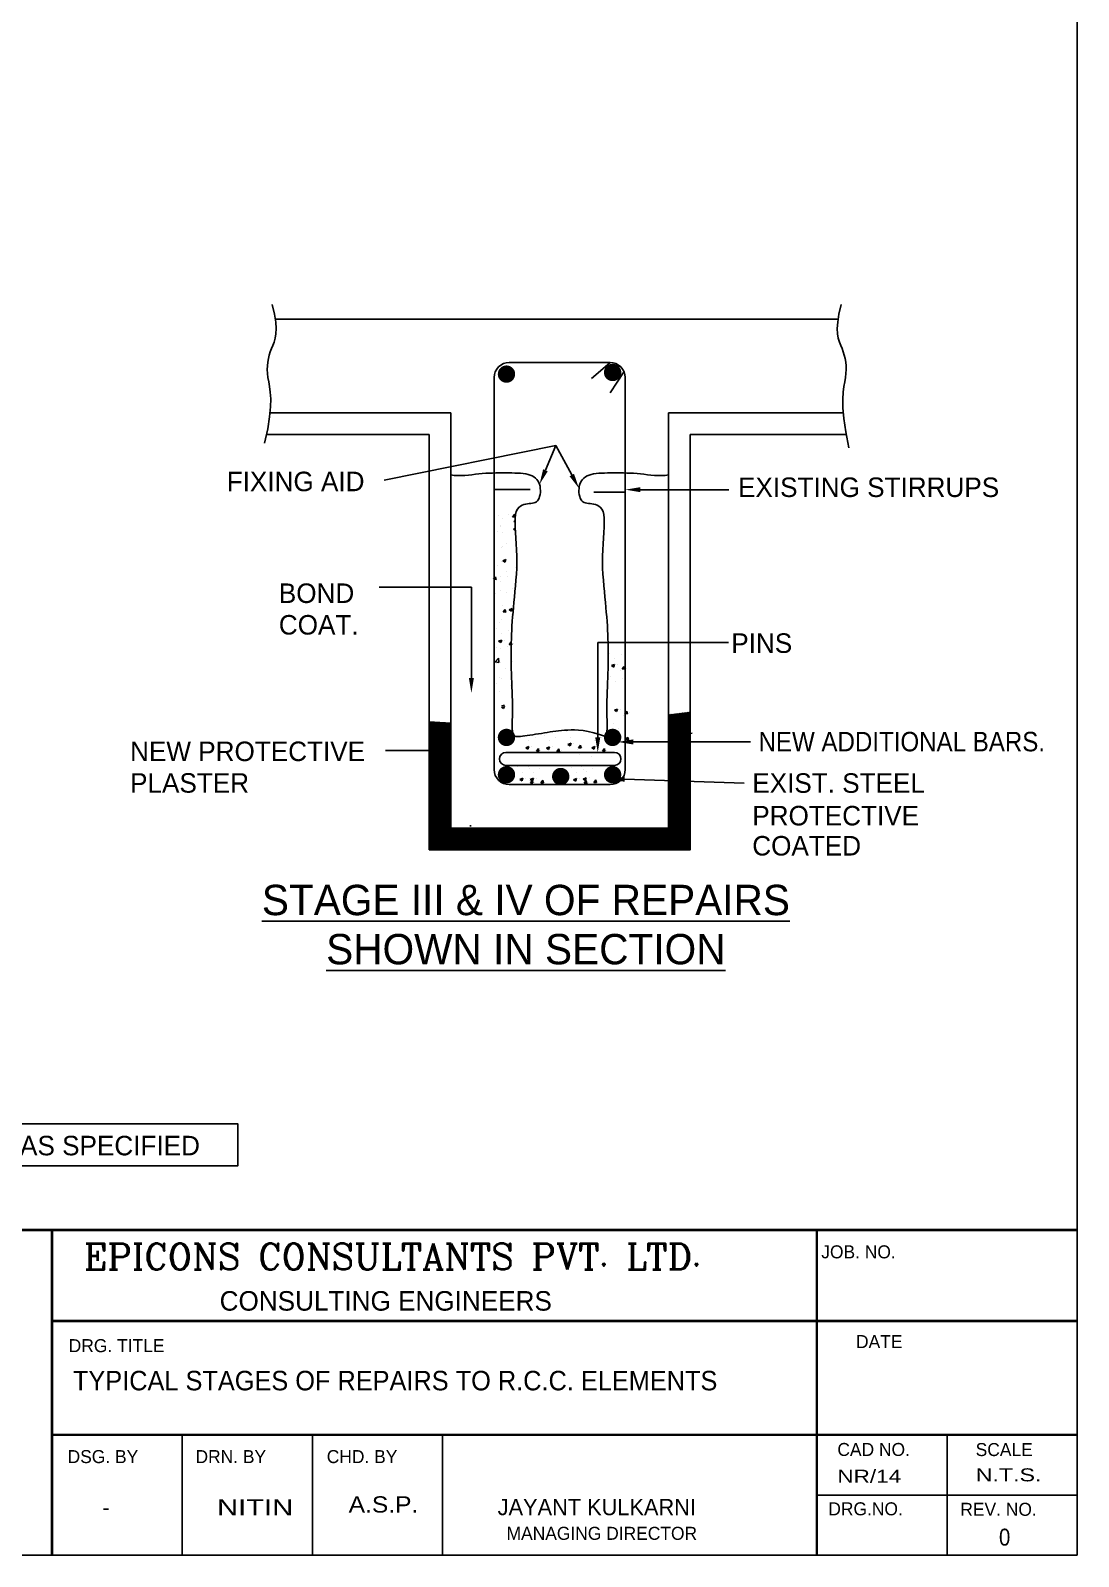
# Model space of a CAD drawing. Header units: millimetres. Extents: x -8855 to 105318, y -17958 to 67465.
# Drawn here: x 23653 to 33314, y 3894 to 17968 of the extents above; entities that cross this region are included whole.
import ezdxf
from ezdxf.lldxf.tags import DXFTag

# ---------------------------------------------------------------- set-up
doc = ezdxf.new("R2010")
doc.units = ezdxf.units.MM
doc.header["$LTSCALE"] = 25
for name, color, linetype in [('9', 3, 'Continuous'), ('DIM', 5, 'Continuous'), ('REN', 3, 'Continuous'), ('TEXT', 2, 'Continuous')]:
    doc.layers.add(name, color=color, linetype=linetype)
doc.styles.add('ROMANC', font='romanc', dxfattribs={"height": 5})
doc.styles.add('ROMANS', font='stylu.ttf')
tags = doc.linetypes.add('HIDDEN2', pattern=[4.7625, 3.175, -1.5875]).pattern_tags.tags
tags[6:7] = [DXFTag(74, 4), DXFTag(75, 0), DXFTag(340, '0'), DXFTag(46, 1.0), DXFTag(50, 0.0), DXFTag(44, 0.0), DXFTag(45, 0.0)]
tags[4:5] = [DXFTag(74, 4), DXFTag(75, 0), DXFTag(340, '0'), DXFTag(46, 1.0), DXFTag(50, 0.0), DXFTag(44, 0.0), DXFTag(45, 0.0)]

msp = doc.modelspace()

# ---------------------------------------------------------------- hatches: boundary and pattern name
h = msp.add_hatch()
h.set_pattern_fill('ANSI31', color=256, scale=40, style=0)
h.set_pattern_definition([(45, (0, 0), (-3.5355339, 3.5355339), [])])
h.paths.add_polyline_path([(29735.70167, 10413.21995), (29735.70167, 11683.43912), (29535.70167, 11658.47208), (29535.70167, 10613.21995), (27527.32429, 10613.21995), (27527.32429, 11578.74147), (27327.32429, 11592.05723), (27327.32429, 10413.21995)])
at = {"layer": 'DIM'}
h = msp.add_hatch(dxfattribs=at)
h.set_pattern_fill('AR-CONC', color=256, scale=40, style=0)
h.set_pattern_definition([(50, (2709114, 261291.6), (7287.387, -637.563), [762, -8382]), (355, (2709114, 261291.6), (-1409.713, 7642.266), [609.6, -6705.6]), (100.451, (2709721, 261238.5), (5877.7, 7004.668), [647.6, -7123.6]), (46.1842, (2709114, 263324), (10843.162, -1681.693), [1143, -12573]), (96.6356, (2710018, 263183), (9496.17, 9897.022), [971.4, -10685.4]), (351.184, (2709114, 263324), (9496.184, 9897.005), [914.4, -10058.4]), (21, (2710130, 262815.6), (6064.595, -4090.621), [762, -8382]), (326, (2710130, 262815.6), (2472.081, 7367.519), [609.6, -6705.6]), (71.4514, (2710635.4, 262475), (8536.66, 3276.914), [647.6, -7123.6]), (37.5, (2709114, 261291.6), (123.5441, 3382.2016), [0, -6624.32, 0, -6807.2, 0, -6731]), (7.5, (2709114, 261291.6), (2672.7865, 4007.223), [0, -3881.12, 0, -6471.92, 0, -2565.4]), (327.5, (2706848.3, 261291.6), (5423.6238, -229.1498), [0, -2540, 0, -7924.8, 0, -10515.6]), (317.5, (2705832.3, 261291.6), (5925.167, 1017.06), [0, -3302, 0, -5262.88, 0, -7467.6])])
h.paths.add_polyline_path([(29535.70167, 13870.58972), (29502.90685, 13865.59487), (29470.15269, 13863.36169), (29437.47242, 13863.37876), (29404.89924, 13865.13465), (29372.46635, 13868.11794), (29340.20695, 13871.81723), (29308.15427, 13875.72107), (29276.34149, 13879.31807), (29244.7963, 13882.19908), (29213.52423, 13884.36409), (29182.52528, 13885.9154), (29151.79944, 13886.95529), (29135.70167, 13887.28872), (29135.70167, 12324.40901), (29535.70167, 12324.40901)], flags=17)
h.paths.add_polyline_path([(29135.70005, 13887.28875), (29121.34672, 13887.58605), (29091.16712, 13887.90995), (29061.26063, 13888.02928), (29031.62726, 13888.04632), (29002.30115, 13888.01791), (28973.45299, 13887.81903), (28945.28763, 13887.27919), (28918.0099, 13886.22794), (28891.82465, 13884.49478), (28866.93671, 13881.90926), (28843.55092, 13878.3009), (28821.87212, 13873.49922), (28802.07102, 13867.35648), (28784.18175, 13859.81585), (28768.20431, 13850.84324), (28754.1387, 13840.40456), (28741.98492, 13828.4657), (28731.74297, 13814.99259), (28723.41285, 13799.95111), (28716.99456, 13783.30718), (28712.47671, 13765.12899), (28709.80241, 13745.89387), (28708.90338, 13726.18141), (28709.71135, 13706.57124), (28712.15803, 13687.64297), (28716.17514, 13669.9762), (28721.69441, 13654.15055), (28728.64756, 13640.74563), (28736.96631, 13630.17057), (28746.58238, 13622.15262), (28757.42748, 13616.24854), (28769.43334, 13612.01511), (28782.53167, 13609.00908), (28796.6542, 13606.78724), (28811.73264, 13604.90633), (28827.6987, 13602.92315), (28844.40446, 13600.3433), (28861.38333, 13596.46785), (28878.08908, 13590.54671), (28893.97546, 13581.8298), (28908.49625, 13569.56703), (28921.10521, 13553.00832), (28931.25611, 13531.40359), (28938.4027, 13504.00275), (28942.20339, 13470.3193), (28943.13519, 13430.92105), (28941.8797, 13386.6394), (28939.11857, 13338.30576), (28935.53343, 13286.75152), (28931.80591, 13232.80808), (28928.61764, 13177.30684), (28926.65026, 13121.07919), (28926.42258, 13064.85915), (28927.8022, 13008.99115), (28930.49391, 12953.72223), (28934.20249, 12899.29945), (28938.63274, 12845.96984), (28943.48942, 12793.98046), (28948.47734, 12743.57834), (28953.30128, 12695.01054), (28957.71748, 12648.43956), (28961.68802, 12603.68977), (28965.22646, 12560.501), (28968.34633, 12518.61309), (28971.06118, 12477.76585), (28973.38456, 12437.69912), (28975.33, 12398.15274), (28976.91106, 12358.86653), (28977.98894, 12324.40901), (29132.35007, 12324.40901)])
h.paths.add_polyline_path([(29535.70167, 12324.40901), (29135.70167, 12324.40901), (29135.70167, 11153.21995, -0.4142135624), (28995.70167, 11013.21995), (28067.32429, 11013.21995, -0.4142135624), (27927.32429, 11153.21995), (27927.32429, 13887.28872), (27911.22652, 13886.95529), (27880.50068, 13885.9154), (27849.50173, 13884.36409), (27818.22966, 13882.19908), (27786.68446, 13879.31807), (27754.87169, 13875.72107), (27722.819, 13871.81723), (27690.55961, 13868.11794), (27658.12672, 13865.13465), (27625.55353, 13863.37876), (27592.87326, 13863.36169), (27560.11911, 13865.59487), (27527.32429, 13870.58972), (27527.32429, 10613.21995), (29535.70167, 10613.21995)])

# ---------------------------------------------------------------- linework, layer by layer
for p, q in [((33302.44289, 3906.40728), (33302.44289, 32141.71581)), ((25906.38403, 15307.32285), (31102.59561, 15307.32285)), ((25861.28575, 14443.72294), (27527.32429, 14443.72294)), ((27527.32429, 14443.72294), (27527.32429, 10613.21995)), ((29535.70167, 10613.21995), (29535.70167, 14443.72294)), ((29535.70167, 14443.72294), (31146.39576, 14443.72294)), ((25828.55165, 14243.72294), (27327.32429, 14243.72294)), ((27327.32429, 14243.72294), (27327.32429, 10413.21995)), ((29735.70167, 10413.21995), (29735.70167, 14243.72294)), ((29735.70167, 14243.72294), (31173.68482, 14243.72294)), ((27927.32429, 13888.04632), (27927.32429, 11153.21995)), ((27927.32429, 13734.10515), (28258.35759, 13734.10515)), ((28845.6306, 13711.10512), (29135.70167, 13711.10512)), ((28122.98836, 13523.34653), (28122.98836, 13523.34653)), ((27963.80722, 13495.77494), (27963.80722, 13495.77494)), ((27985.55995, 13395.47781), (27985.55995, 13395.47781)), ((27988.36122, 13399.95001), (27988.36122, 13399.95001)), ((28007.44852, 13469.83003), (28007.44852, 13469.83003)), ((28063.94315, 13508.95809), (28063.94315, 13508.95809)), ((28098.05771, 13484.37916), (28121.96639, 13482.28743)), ((28098.05772, 13484.37918), (28117.34135, 13507.36051)), ((28105.84946, 13368.4007), (28124.4173, 13375.52823)), ((28110.20811, 13371.13781), (28110.20811, 13371.13781)), ((28110.25303, 13439.59687), (28124.4173, 13454.35908)), ((28110.25303, 13439.59686), (28124.4173, 13437.40011)), ((28121.95077, 13482.34061), (28117.32575, 13507.41369)), ((28117.55105, 13444.65802), (28117.55105, 13444.65802)), ((27958.71533, 13351.1934), (27958.71533, 13351.1934)), ((28002.58457, 13336.67249), (28002.58457, 13336.67249)), ((28037.97038, 13241.33448), (28037.97038, 13241.33448)), ((28105.84943, 13368.4007), (28124.4173, 13355.87652)), ((27997.72063, 13203.51495), (27997.72063, 13203.51495)), ((28004.98029, 13213.37312), (28004.98029, 13213.37312)), ((28008.52332, 13078.34068), (28036.53074, 13089.09172)), ((28028.40425, 13064.97305), (28036.51478, 13089.14471)), ((27960.07649, 13036.93634), (27960.07649, 13036.93634)), ((27992.85669, 13070.35741), (27992.85669, 13070.35741)), ((28008.5233, 13078.34068), (28028.4202, 13064.92005)), ((28044.41563, 12983.20638), (28044.41563, 12983.20638)), ((28121.80888, 13016.83001), (28121.80888, 13016.83001)), ((27922.15471, 12907.72631), (27946.06338, 12905.63457)), ((27922.15472, 12907.72633), (27941.43835, 12930.70766)), ((27946.04732, 12905.6879), (27941.4223, 12930.76097)), ((27984.38047, 12888.96129), (27984.38047, 12888.96129)), ((27987.99275, 12937.19987), (27987.99275, 12937.19987)), ((28047.14481, 12931.10183), (28047.14481, 12931.10183)), ((28094.02479, 12824.59085), (28094.02479, 12824.59085)), ((27941.917, 12773.33714), (27941.917, 12773.33714)), ((27983.12881, 12804.04232), (27983.12881, 12804.04232)), ((28003.72962, 12669.61845), (28003.72962, 12669.61845)), ((28042.05293, 12786.52029), (28042.05293, 12786.52029)), ((27998.86567, 12536.46091), (27998.86567, 12536.46091)), ((28010.32555, 12606.10141), (28034.23422, 12604.00968)), ((28010.32556, 12606.10143), (28029.60919, 12629.08276)), ((28034.21864, 12604.06309), (28029.59361, 12629.13616)), ((28066.25852, 12626.06965), (28086.15542, 12612.64902)), ((28066.25855, 12626.06965), (28094.26596, 12636.82069)), ((28086.13983, 12612.70213), (28094.25036, 12636.87379)), ((28088.8858, 12579.92593), (28088.8858, 12579.92593)), ((28103.19399, 12550.30137), (28103.19399, 12550.30137)), ((27951.45739, 12452.05721), (27951.45739, 12452.05721)), ((27974.00416, 12505.59335), (27974.00416, 12505.59335)), ((27994.00173, 12403.30336), (27994.00173, 12403.30336)), ((28057.75131, 12434.63165), (28057.75131, 12434.63165)), ((27952.5235, 12276.86697), (27952.5235, 12276.86697)), ((27968.93239, 12336.00964), (27988.82929, 12322.58901)), ((27968.93241, 12336.00963), (27996.93983, 12346.76067)), ((27988.81347, 12322.64219), (27996.924, 12346.81385)), ((27989.13779, 12270.14582), (27989.13779, 12270.14582)), ((28023.61332, 12346.97782), (28023.61332, 12346.97782)), ((28052.65943, 12290.05011), (28052.65943, 12290.05011)), ((28065.82609, 12305.22456), (28089.73476, 12303.13282)), ((28065.8261, 12305.22458), (28085.10973, 12328.20591)), ((28089.71893, 12303.18619), (28085.09391, 12328.25926)), ((28104.22125, 12312.07492), (28104.22125, 12312.07492)), ((27935.56017, 12146.57083), (27966.71557, 12179.04145)), ((27935.56017, 12146.57081), (27971.13487, 12141.05351)), ((27945.71943, 12142.57968), (27945.71943, 12142.57968)), ((27947.43161, 12132.28543), (27947.43161, 12132.28543)), ((27971.11905, 12141.1001), (27966.69977, 12179.08802)), ((27984.27385, 12136.98828), (27984.27385, 12136.98828)), ((28098.92439, 12152.22983), (28098.92439, 12152.22983)), ((28992.41448, 12226.67603), (28992.41448, 12226.67603)), ((29009.88948, 12110.62845), (29029.78639, 12097.20782)), ((29009.88951, 12110.62845), (29037.89692, 12121.37949)), ((29029.77056, 12097.26101), (29037.88109, 12121.43267)), ((29034.95883, 12177.92218), (29034.95883, 12177.92218)), ((29064.57041, 12121.59664), (29064.57041, 12121.59664)), ((29098.70841, 12209.25047), (29098.70841, 12209.25047)), ((27979.40991, 12003.83074), (27979.40991, 12003.83074)), ((27993.69657, 11994.46515), (27993.69657, 11994.46515)), ((28030.05857, 12088.84972), (28030.05857, 12088.84972)), ((28087.70632, 12073.40941), (28087.70632, 12073.40941)), ((29000.7133, 12011.19124), (29000.7133, 12011.19124)), ((29093.61652, 12064.66893), (29093.61652, 12064.66893)), ((29106.78318, 12079.84338), (29130.69185, 12077.75164)), ((29106.78319, 12079.84339), (29126.06682, 12102.82473)), ((29107.00722, 11993.76568), (29107.00722, 11993.76568)), ((29130.67603, 12077.80501), (29126.051, 12102.87808)), ((29145.17835, 12086.69374), (29145.17835, 12086.69374)), ((27950.27791, 11945.54069), (27950.27791, 11945.54069)), ((27974.54596, 11870.6732), (27974.54596, 11870.6732)), ((28079.66773, 11930.23419), (28079.66773, 11930.23419)), ((29043.25764, 11962.43739), (29043.25764, 11962.43739)), ((27994.18543, 11727.43239), (28014.08234, 11714.01176)), ((27994.18546, 11735.72023), (28022.19287, 11746.47127)), ((28014.06616, 11714.06484), (28022.17669, 11738.2365)), ((28103.04177, 11805.5584), (28103.04177, 11805.5584)), ((29035.98443, 11699.64367), (29055.88133, 11686.22304)), ((29035.98446, 11699.64367), (29063.99187, 11710.39471)), ((29055.86551, 11686.27623), (29063.97604, 11710.44789)), ((29090.66536, 11710.61186), (29090.66536, 11710.61186)), ((29132.87814, 11668.85861), (29152.16177, 11691.83994)), ((29156.77098, 11666.82022), (29152.14595, 11691.8933)), ((27527.32429, 11578.74147), (27327.32429, 11592.05723)), ((29026.80825, 11575.34285), (29026.80825, 11575.34285)), ((29119.71147, 11653.68415), (29119.71147, 11653.68415)), ((29132.87813, 11668.85859), (29156.7868, 11666.76686)), ((29133.10217, 11557.91729), (29133.10217, 11557.91729)), ((29171.2733, 11675.70896), (29171.2733, 11675.70896)), ((28202.11481, 11469.23501), (28202.11481, 11469.23501)), ((28244.65915, 11420.48116), (28244.65915, 11420.48116)), ((28308.40873, 11451.80945), (28308.40873, 11451.80945)), ((28391.29541, 11465.79988), (28391.29541, 11465.79988)), ((28433.83975, 11417.04604), (28433.83975, 11417.04604)), ((28497.58933, 11448.37432), (28497.58933, 11448.37432)), ((28590.79493, 11500.15095), (28590.79493, 11500.15095)), ((28633.33928, 11451.3971), (28633.33928, 11451.3971)), ((28853.47657, 11420.48116), (28853.47657, 11420.48116)), ((28917.22615, 11451.80945), (28917.22615, 11451.80945)), ((29044.28325, 11459.29527), (29064.18015, 11445.87464)), ((29044.28327, 11459.29527), (29072.29068, 11470.04631)), ((29064.16433, 11445.92783), (29072.27486, 11470.09949)), ((29069.35259, 11526.589), (29069.35259, 11526.589)), ((29098.96417, 11470.26346), (29098.96417, 11470.26346)), ((29128.01029, 11413.33575), (29128.01029, 11413.33575)), ((29141.17694, 11428.5102), (29165.08562, 11426.41846)), ((29141.17696, 11428.51021), (29160.46058, 11451.49155)), ((29165.06979, 11426.47183), (29160.44477, 11451.5449)), ((29179.57211, 11435.36056), (29179.57211, 11435.36056)), ((29553.4978, 11462.97209), (29753.4978, 11487.93913)), ((28219.58981, 11353.18743), (28239.48671, 11339.7668)), ((28219.58984, 11353.18743), (28247.59725, 11363.93847)), ((28239.47089, 11339.81999), (28247.58142, 11363.99165)), ((28274.27074, 11364.15562), (28274.27074, 11364.15562)), ((28303.31685, 11307.22791), (28303.31685, 11307.22791)), ((28316.48351, 11322.40236), (28340.39218, 11320.31062)), ((28316.48352, 11322.40237), (28335.76715, 11345.38371)), ((28340.37636, 11320.36399), (28335.75133, 11345.43706)), ((28354.87868, 11329.25272), (28354.87868, 11329.25272)), ((28408.7704, 11349.75231), (28428.66731, 11336.33168)), ((28408.77043, 11349.7523), (28436.77784, 11360.50334)), ((28428.65149, 11336.38486), (28436.76202, 11360.55652)), ((28463.45133, 11360.72049), (28463.45133, 11360.72049)), ((28492.49744, 11303.79278), (28492.49744, 11303.79278)), ((28505.6641, 11318.96723), (28529.57277, 11316.87549)), ((28505.66411, 11318.96725), (28524.94774, 11341.94858)), ((28529.55695, 11316.92886), (28524.93192, 11342.00193)), ((28544.05927, 11325.81759), (28544.05927, 11325.81759)), ((28608.26993, 11384.10337), (28628.16684, 11370.68274)), ((28608.26996, 11384.10337), (28636.27737, 11394.85441)), ((28628.15102, 11370.73593), (28636.26154, 11394.90759)), ((28662.95086, 11395.07156), (28662.95086, 11395.07156)), ((28691.99697, 11338.14385), (28691.99697, 11338.14385)), ((28705.16363, 11353.3183), (28729.0723, 11351.22656)), ((28705.16364, 11353.31832), (28724.44727, 11376.29965)), ((28714.88499, 11287.2254), (28714.88499, 11287.2254)), ((28729.05648, 11351.27993), (28724.43145, 11376.353)), ((28743.5588, 11360.16866), (28743.5588, 11360.16866)), ((28828.40722, 11353.18743), (28848.30412, 11339.7668)), ((28828.40725, 11353.18743), (28856.41466, 11363.93847)), ((28828.72836, 11273.73502), (28828.72836, 11273.73502)), ((28848.2883, 11339.81999), (28856.39883, 11363.99165)), ((28883.08815, 11364.15562), (28883.08815, 11364.15562)), ((28912.13426, 11307.22791), (28912.13426, 11307.22791)), ((28925.30092, 11322.40236), (28949.20959, 11320.31062)), ((28925.30093, 11322.40237), (28944.58456, 11345.38371)), ((28949.19377, 11320.36399), (28944.56874, 11345.43706)), ((28963.69609, 11329.25272), (28963.69609, 11329.25272)), ((27976.20813, 11250.59065), (27976.20813, 11250.25259)), ((28147.08049, 11177.25089), (28147.08049, 11177.25089)), ((28189.62483, 11128.49704), (28189.62483, 11128.49704)), ((28243.39066, 11177.25089), (28243.39066, 11177.25089)), ((28253.37441, 11159.82533), (28253.37441, 11159.82533)), ((28285.93501, 11128.49704), (28285.93501, 11128.49704)), ((28349.68459, 11159.82533), (28349.68459, 11159.82533)), ((28642.38961, 11173.81576), (28642.38961, 11173.81576)), ((28684.93395, 11125.06191), (28684.93395, 11125.06191)), ((28731.82039, 11180.68602), (28731.82039, 11180.68602)), ((28748.68353, 11156.3902), (28748.68353, 11156.3902)), ((28774.36473, 11131.93217), (28774.36473, 11131.93217)), ((28838.11431, 11163.26046), (28838.11431, 11163.26046)), ((29096.45764, 11250.25259), (29096.45764, 11250.59065)), ((28164.55549, 11061.20331), (28184.45239, 11047.78268)), ((28164.55551, 11061.20331), (28192.56293, 11071.95435)), ((28184.43657, 11047.83587), (28192.5471, 11072.00753)), ((28219.23642, 11072.1715), (28219.23642, 11072.1715)), ((28248.28253, 11015.24379), (28248.28253, 11015.24379)), ((28260.86566, 11061.20331), (28280.76257, 11047.78268)), ((28260.86569, 11061.20331), (28288.8731, 11071.95435)), ((28261.44918, 11030.41824), (28285.35786, 11028.3265)), ((28261.4492, 11030.41825), (28280.73282, 11053.39959)), ((28285.34203, 11028.37987), (28280.71701, 11053.45294)), ((28280.74675, 11047.83587), (28288.85727, 11072.00753)), ((28299.84435, 11037.2686), (28299.84435, 11037.2686)), ((28315.54659, 11072.1715), (28315.54659, 11072.1715)), ((28344.5927, 11015.24379), (28344.5927, 11015.24379)), ((28357.75936, 11030.41824), (28381.66803, 11028.3265)), ((28357.75937, 11030.41825), (28377.043, 11053.39959)), ((28381.65221, 11028.37987), (28377.02718, 11053.45294)), ((28396.15453, 11037.2686), (28396.15453, 11037.2686)), ((28659.86461, 11057.76818), (28679.76151, 11044.34755)), ((28659.86464, 11057.76818), (28687.87205, 11068.51922)), ((28679.74569, 11044.40074), (28687.85622, 11068.5724)), ((28714.54554, 11068.73637), (28714.54554, 11068.73637)), ((28743.59165, 11011.80866), (28743.59165, 11011.80866)), ((28749.29538, 11064.63844), (28769.19229, 11051.21781)), ((28749.29541, 11064.63844), (28777.30282, 11075.38947)), ((28756.75831, 11026.98311), (28780.66698, 11024.89137)), ((28756.75832, 11026.98313), (28776.04195, 11049.96446)), ((28769.17647, 11051.27099), (28777.287, 11075.44266)), ((28780.65116, 11024.94474), (28776.02613, 11050.01781)), ((28795.15348, 11033.83347), (28795.15348, 11033.83347)), ((28803.97631, 11075.60663), (28803.97631, 11075.60663)), ((28833.02242, 11018.67892), (28833.02242, 11018.67892)), ((28846.18908, 11033.85336), (28870.09775, 11031.76162)), ((28846.18909, 11033.85338), (28865.47272, 11056.83471)), ((28870.08193, 11031.81499), (28865.4569, 11056.88807)), ((28884.58425, 11040.70373), (28884.58425, 11040.70373)), ((27527.32429, 10613.21995), (29535.70167, 10613.21995)), ((27327.32429, 10413.21995), (29735.70167, 10413.21995)), ((13822.58321, 3906.40728), (33302.44289, 3906.40728))]:
    msp.add_line(p, q)
at = {"linetype": 'HIDDEN2'}
msp.add_line((28067.32429, 11013.21995), (28995.70167, 11013.21995), dxfattribs=at)
for points in [[(25881.53155, 15441.51288), (25902.72577, 15353.10372), (25914.46294, 15280.00761), (25918.30392, 15219.93217), (25915.80959, 15170.58503), (25908.54083, 15129.67382), (25898.05849, 15094.90616), (25885.92347, 15063.98969), (25873.69662, 15034.63203), (25862.70929, 15004.9076), (25853.37465, 14974.35791), (25845.87633, 14942.89128), (25840.39796, 14910.41601), (25837.12317, 14876.8404), (25836.23561, 14842.07276), (25837.91889, 14806.02139), (25842.35665, 14768.5946), (25849.36527, 14729.22178), (25857.29205, 14685.41668), (25864.11704, 14634.21414), (25867.82028, 14572.649), (25866.38183, 14497.7561), (25857.78173, 14406.57027), (25840.00002, 14296.12636), (25811.01675, 14163.4592)], [(31127.44809, 15441.51288), (31106.25386, 15353.10372), (31094.5167, 15280.00761), (31090.67571, 15219.93217), (31093.17004, 15170.58503), (31100.43881, 15129.67382), (31110.92115, 15094.90616), (31123.05617, 15063.98969), (31135.28302, 15034.63203), (31146.27035, 15004.9076), (31155.60499, 14974.35791), (31163.10331, 14942.89128), (31168.58168, 14910.41601), (31171.85647, 14876.8404), (31172.74403, 14842.07276), (31171.06075, 14806.02139), (31166.62298, 14768.5946), (31159.61437, 14729.13845), (31151.68759, 14684.75009), (31144.8626, 14631.96441), (31141.15935, 14567.3163), (31142.59781, 14487.34068), (31151.19791, 14388.57242), (31168.97962, 14267.54644), (31197.96288, 14120.79764)], [(28979.6075, 11448.51102), (28909.03497, 11472.6547), (28847.45702, 11490.73735), (28793.78085, 11503.55811), (28746.91363, 11511.91609), (28705.76256, 11516.61042), (28669.23482, 11518.4402), (28636.23761, 11518.20457), (28605.67811, 11516.70264), (28576.60545, 11514.60765), (28548.63649, 11512.08929), (28521.53001, 11509.19134), (28495.04483, 11505.95761), (28468.93972, 11502.43189), (28442.97349, 11498.65799), (28416.90493, 11494.67969), (28390.49284, 11490.5408), (28363.59674, 11486.29049), (28336.47911, 11481.99945), (28309.50315, 11477.74376), (28283.03209, 11473.59948), (28257.42911, 11469.64269), (28233.05744, 11465.94944), (28210.28028, 11462.59582), (28189.46084, 11459.65789), (28170.8883, 11457.27051), (28154.55574, 11455.80364), (28140.38221, 11455.68606), (28128.28678, 11457.34651), (28118.1885, 11461.21377), (28110.00641, 11467.71658), (28103.65957, 11477.2837), (28099.06705, 11490.3439), (28096.11151, 11507.20734), (28094.53021, 11527.70985), (28094.02399, 11551.56866), (28094.29373, 11578.50101), (28095.04028, 11608.22412), (28095.96451, 11640.45523), (28096.76728, 11674.91158), (28097.14946, 11711.3104), (28096.88406, 11749.36931), (28096.03276, 11788.80746), (28094.72937, 11829.34439), (28093.10772, 11870.69966), (28091.30163, 11912.59278), (28089.44491, 11954.74332), (28087.67139, 11996.8708), (28086.1149, 12038.69476), (28084.88694, 12079.99367), (28084.00983, 12120.7816), (28083.48357, 12161.13155), (28083.30815, 12201.11652), (28083.48357, 12240.80951), (28084.00983, 12280.28351), (28084.88694, 12319.61151), (28086.1149, 12358.86653), (28087.69595, 12398.15274), (28089.6414, 12437.69912), (28091.96477, 12477.76585), (28094.67963, 12518.61309), (28097.7995, 12560.501), (28101.33793, 12603.68977), (28105.30848, 12648.43956), (28109.72468, 12695.01054), (28114.54861, 12743.57834), (28119.53653, 12793.98046), (28124.39322, 12845.96984), (28128.82346, 12899.29945), (28132.53205, 12953.72223), (28135.22375, 13008.99115), (28136.60338, 13064.85915), (28136.3757, 13121.07919), (28134.40831, 13177.30684), (28131.22005, 13232.80808), (28127.49253, 13286.75152), (28123.90739, 13338.30576), (28121.14626, 13386.6394), (28119.89077, 13430.92105), (28120.82256, 13470.3193), (28124.62326, 13504.00275), (28131.76985, 13531.40359), (28141.92074, 13553.00832), (28154.5297, 13569.56703), (28169.05049, 13581.8298), (28184.93688, 13590.54671), (28201.64263, 13596.46785), (28218.6215, 13600.3433), (28235.32725, 13602.92315), (28251.29332, 13604.90633), (28266.37176, 13606.78724), (28280.49428, 13609.00908), (28293.59262, 13612.01511), (28305.59848, 13616.24854), (28316.44358, 13622.15262), (28326.05965, 13630.17057), (28334.3784, 13640.74563), (28341.33155, 13654.15055), (28346.85082, 13669.9762), (28350.86793, 13687.64297), (28353.31461, 13706.57124), (28354.12257, 13726.18141), (28353.22355, 13745.89387), (28350.54925, 13765.12899), (28346.0314, 13783.30718), (28339.61311, 13799.95111), (28331.28299, 13814.99259), (28321.04103, 13828.4657), (28308.88726, 13840.40456), (28294.82165, 13850.84324), (28278.84421, 13859.81585), (28260.95494, 13867.35648), (28241.15383, 13873.49922), (28219.47504, 13878.3009), (28196.08925, 13881.90926), (28171.20131, 13884.49478), (28145.01606, 13886.22794), (28117.73833, 13887.27919), (28089.57297, 13887.81903), (28060.72481, 13888.01791), (28031.3987, 13888.04632), (28001.76533, 13888.02928), (27971.85884, 13887.90995), (27941.67924, 13887.58605), (27911.22652, 13886.95529), (27880.50068, 13885.9154), (27849.50173, 13884.36409), (27818.22966, 13882.19908), (27786.68446, 13879.31807), (27754.87169, 13875.72107), (27722.819, 13871.81723), (27690.55961, 13868.11794), (27658.12672, 13865.13465), (27625.55353, 13863.37876), (27592.87326, 13863.36169), (27560.11911, 13865.59487), (27527.32429, 13870.58972)], [(28943.72375, 11460.78726), (28944.83746, 11461.21377), (28953.01955, 11467.71658), (28959.36638, 11477.2837), (28963.95891, 11490.3439), (28966.91444, 11507.20734), (28968.49575, 11527.70985), (28969.00197, 11551.56866), (28968.73223, 11578.50101), (28967.98568, 11608.22412), (28967.06145, 11640.45523), (28966.25868, 11674.91158), (28965.8765, 11711.3104), (28966.14189, 11749.36931), (28966.99319, 11788.80746), (28968.29658, 11829.34439), (28969.91823, 11870.69966), (28971.72433, 11912.59278), (28973.58105, 11954.74332), (28975.35456, 11996.8708), (28976.91106, 12038.69476), (28978.13901, 12079.99367), (28979.01612, 12120.7816), (28979.54239, 12161.13155), (28979.71781, 12201.11652), (28979.54239, 12240.80951), (28979.01612, 12280.28351), (28978.13901, 12319.61151), (28976.91106, 12358.86653), (28975.33, 12398.15274), (28973.38456, 12437.69912), (28971.06118, 12477.76585), (28968.34633, 12518.61309), (28965.22646, 12560.501), (28961.68802, 12603.68977), (28957.71748, 12648.43956), (28953.30128, 12695.01054), (28948.47734, 12743.57834), (28943.48942, 12793.98046), (28938.63274, 12845.96984), (28934.20249, 12899.29945), (28930.49391, 12953.72223), (28927.8022, 13008.99115), (28926.42258, 13064.85915), (28926.65026, 13121.07919), (28928.61764, 13177.30684), (28931.80591, 13232.80808), (28935.53343, 13286.75152), (28939.11857, 13338.30576), (28941.8797, 13386.6394), (28943.13519, 13430.92105), (28942.20339, 13470.3193), (28938.4027, 13504.00275), (28931.25611, 13531.40359), (28921.10521, 13553.00832), (28908.49625, 13569.56703), (28893.97546, 13581.8298), (28878.08908, 13590.54671), (28861.38333, 13596.46785), (28844.40446, 13600.3433), (28827.6987, 13602.92315), (28811.73264, 13604.90633), (28796.6542, 13606.78724), (28782.53167, 13609.00908), (28769.43334, 13612.01511), (28757.42748, 13616.24854), (28746.58238, 13622.15262), (28736.96631, 13630.17057), (28728.64756, 13640.74563), (28721.69441, 13654.15055), (28716.17514, 13669.9762), (28712.15803, 13687.64297), (28709.71135, 13706.57124), (28708.90338, 13726.18141), (28709.80241, 13745.89387), (28712.47671, 13765.12899), (28716.99456, 13783.30718), (28723.41285, 13799.95111), (28731.74297, 13814.99259), (28741.98492, 13828.4657), (28754.1387, 13840.40456), (28768.20431, 13850.84324), (28784.18175, 13859.81585), (28802.07102, 13867.35648), (28821.87212, 13873.49922), (28843.55092, 13878.3009), (28866.93671, 13881.90926), (28891.82465, 13884.49478), (28918.0099, 13886.22794), (28945.28763, 13887.27919), (28973.45299, 13887.81903), (29002.30115, 13888.01791), (29031.62726, 13888.04632), (29061.26063, 13888.02928), (29091.16712, 13887.90995), (29121.34672, 13887.58605), (29151.79944, 13886.95529), (29182.52528, 13885.9154), (29213.52423, 13884.36409), (29244.7963, 13882.19908), (29276.34149, 13879.31807), (29308.15427, 13875.72107), (29340.20695, 13871.81723), (29372.46635, 13868.11794), (29404.89924, 13865.13465), (29437.47242, 13863.37876), (29470.15269, 13863.36169), (29502.90685, 13865.59487), (29535.70167, 13870.58972)]]:
    msp.add_lwpolyline(points)
msp.add_arc((29036.45764, 11250.59065), 60, 0, 90)
at = {"layer": '9'}
msp.add_line((13822.58321, 3906.40728), (33302.44289, 3906.40728), dxfattribs=at)
at = {"layer": 'DIM'}
for p, q in [((28496.55123, 14140.42884), (26912.68881, 13820.51984)), ((28400.40627, 13912.31639), (28496.55123, 14140.42884)), ((28643.23267, 13869.05421), (28496.55123, 14140.42884)), ((29275.70167, 13733.69185), (30090.14877, 13733.69185)), ((27717.85194, 12833.26831), (26867.60664, 12833.26831)), ((27717.85194, 11998.18313), (27717.85194, 12833.26831)), ((28882.573, 11450.59065), (28882.573, 12324.40901)), ((28882.573, 12324.40901), (30086.92056, 12324.40901)), ((29210.15326, 11407.02648), (30289.50342, 11407.02648)), ((27327.29396, 11328.26427), (26925.6486, 11328.26427)), ((29129.69685, 11063.25801), (30231.31145, 11026.78356))]:
    msp.add_line(p, q, dxfattribs=at)
for points in [[(28421.9078, 13903.25391), (28378.90473, 13921.37886), (28346.0314, 13783.30718)], [(28663.7594, 13880.14916), (28622.70595, 13857.95925), (28709.80241, 13745.89387)], [(29275.70167, 13710.35852), (29275.70167, 13757.02519), (29135.70167, 13733.69185)], [(27741.18528, 11998.18313), (27694.51861, 11998.18313), (27717.85194, 11858.18313)], [(28905.90633, 11450.59065), (28859.23967, 11450.59065), (28882.573, 11310.59065)], [(29210.15326, 11383.69315), (29210.15326, 11430.35982), (29070.15326, 11407.02648)], [(27327.29396, 11351.5976), (27327.29396, 11304.93094), (27467.29396, 11328.26427)], [(29129.69685, 11039.92468), (29129.69685, 11086.59134), (28989.69685, 11063.25801)]]:
    msp.add_solid(points, dxfattribs=at)
at = {"layer": 'REN', "linetype": 'HIDDEN2'}
for p, q in [((28067.32429, 14907.32285), (28995.70167, 14907.32285)), ((28994.72463, 14903.98127), (28826.27018, 14758.85697)), ((29127.65258, 14822.57918), (28995.99651, 14627.70367)), ((27927.32429, 14767.32285), (27927.32429, 11153.21995)), ((29135.70167, 11153.21995), (29135.70167, 14767.32285))]:
    msp.add_line(p, q, dxfattribs=at)
at = {"layer": 'REN'}
for p, q in [((29036.45764, 11310.59065), (28036.20813, 11310.59065)), ((28036.20813, 11190.25259), (29036.45764, 11190.25259)), ((28995.70167, 11013.21995), (28067.32429, 11013.21995))]:
    msp.add_line(p, q, dxfattribs=at)
at = {"layer": 'REN', "linetype": 'HIDDEN2', "const_width": 80}
for points in [[(28001.21785, 14799.32274, 1), (28081.21785, 14799.32274, 1)], [(28979.6075, 14814.58984, 1), (29059.6075, 14814.58984, 1)]]:
    msp.add_lwpolyline(points, format="xyb", close=True, dxfattribs=at)
at = {"layer": 'REN', "const_width": 80}
for points in [[(28001.21785, 11448.51102, 1), (28081.21785, 11448.51102, 1)], [(28979.6075, 11448.51102, 1), (29059.6075, 11448.51102, 1)], [(28001.21785, 11104.66892, 1), (28081.21785, 11104.66892, 1)], [(28501.33932, 11087.95003, 1), (28581.33932, 11087.95003, 1)], [(28979.6075, 11104.66892, 1), (29059.6075, 11104.66892, 1)]]:
    msp.add_lwpolyline(points, format="xyb", close=True, dxfattribs=at)
at = {"layer": 'REN', "linetype": 'HIDDEN2'}
for centre, start, end in [((28067.32429, 14767.32285), 90, 180), ((28995.70167, 14767.32285), 0, 90)]:
    msp.add_arc(centre, 140, start, end, dxfattribs=at)
at = {"layer": 'REN'}
for centre, radius, start, end in [((28036.20813, 11250.59065), 60, 90, 180), ((28067.32429, 11153.21995), 140, 180, 270), ((28036.20813, 11250.25259), 60, 180, 270), ((28995.70167, 11153.21995), 140, 270, 0), ((29036.45764, 11250.25259), 60, 270, 0)]:
    msp.add_arc(centre, radius, start, end, dxfattribs=at)
at = {"layer": 'TEXT', "color": 1}
for p, q in [((25052.44289, 3906.40728), (25052.44289, 5016.40728)), ((26252.44289, 3906.40728), (26252.44289, 5016.40728)), ((27452.44289, 3906.40728), (27452.44289, 5016.40728)), ((32102.44289, 3906.40728), (32102.44289, 5016.40728)), ((33302.44289, 4461.40728), (30902.44289, 4461.40728))]:
    msp.add_line(p, q, dxfattribs=at)
at = {"layer": 'TEXT'}
msp.add_lwpolyline([(22146.52903, 7885.82177), (25563.69175, 7885.82177), (25563.69175, 7496.33414), (22146.52903, 7496.33414)], close=True, dxfattribs=at)
at = {"layer": 'TEXT', "color": 1, "const_width": 24}
for points in [[(13822.58321, 6906.40728), (33302.44289, 6906.40728)], [(23852.44289, 3906.40728), (23852.44289, 6906.40728)], [(30902.44289, 3906.40728), (30902.44289, 6906.40728)], [(23852.44289, 6066.40728), (33302.44289, 6066.40728)], [(23852.44289, 5016.40728), (33302.44289, 5016.40728)]]:
    msp.add_lwpolyline(points, dxfattribs=at)

# ---------------------------------------------------------------- texts
at = {"layer": 'TEXT'}
for s, height, style, p in [('FIXING AID', 180, 'ROMANS', (25462.00649, 13719.57746)), ('EXISTING STIRRUPS', 180, 'ROMANS', (30175.86305, 13665.9007)), ('BOND', 180, 'ROMANS', (25942.50409, 12688.75963)), ('COAT.', 180, 'ROMANS', (25942.50409, 12397.33106)), ('PINS', 180, 'ROMANS', (30113.58556, 12228.31308)), ('NEW PROTECTIVE', 180, 'ROMANS', (24571.13345, 11230.30074)), ('PLASTER', 180, 'ROMANS', (24571.13345, 10938.87217)), ('EXIST. STEEL', 180, 'ROMANS', (30307.17526, 10937.77969)), ('PROTECTIVE ', 180, 'ROMANS', (30307.17526, 10637.0901)), ('COATED', 180, 'ROMANS', (30307.17526, 10359.53044)), ('%%uSTAGE III & IV OF REPAIRS', 280, 'ROMANS', (25785.88824, 9809.36661)), ('%%USHOWN IN SECTION', 280, 'ROMANS', (26378.50734, 9356.03327)), ('GROUTING AS SPECIFIED', 180, 'ROMANS', (22192.75243, 7594.20229)), ('EPICONS CONSULTANTS PVT. LTD.', 240, 'ROMANC', (24146.01788, 6540.4954)), (' JOB. NO.', 120, 'ROMANS', (30898.67609, 6644.13718)), (' CONSULTING ENGINEERS', 180, 'ROMANS', (25330.00572, 6161.81781)), ('DATE', 120, 'ROMANS', (31263.79585, 5816.49697)), (' DRG. TITLE', 120, 'ROMANS', (23960.87558, 5778.85775)), ('CAD NO.', 120, 'ROMANS', (31091.78294, 4821.34181)), ('SCALE', 120, 'ROMANS', (32366.74592, 4820.47367)), (' DSG. BY', 120, 'ROMANS', (23950.70065, 4755.65157)), (' DRN. BY', 120, 'ROMANS', (25129.7223, 4755.65157)), (' CHD. BY', 120, 'ROMANS', (26339.77086, 4755.65157)), (' JAYANT KULKARNI', 150, 'ROMANS', (27904.10022, 4275.1952)), (' DRG.NO.', 120, 'ROMANS', (30963.84969, 4273.97865)), (' REV. NO.', 120, 'ROMANS', (32180.76906, 4269.37298)), ('-', 150, 'ROMANS', (24315.86477, 4272.40979)), (' MANAGING DIRECTOR', 120, 'ROMANS', (27997.51411, 4047.90674))]:
    msp.add_text(s, height=height, dxfattribs=dict(at, style=style)).set_placement(p)
at = {"layer": 'TEXT', "style": 'ROMANS'}
for s, height, width, p in [('NEW ADDITIONAL BARS.', 180, 0.922813, (30365.00811, 11320.08627)), ('TYPICAL STAGES OF REPAIRS TO R.C.C. ELEMENTS', 180, 0.969895, (24044.27208, 5426.56225)), ('NR/14', 120, 1.293053, (31091.78294, 4574.51557)), ('N.T.S.', 120, 1.334185, (32366.74592, 4587.36001)), ('NITIN', 150, 1.340597, (25373.0653, 4272.63066)), ('A.S.P.', 150, 1.129672, (26586.3208, 4299.48601)), ('0', 156, 0.9, (32581.68338, 3994.9077))]:
    msp.add_text(s, height=height, dxfattribs=dict(at, width=width)).set_placement(p)

doc.saveas('drawing.dxf')
